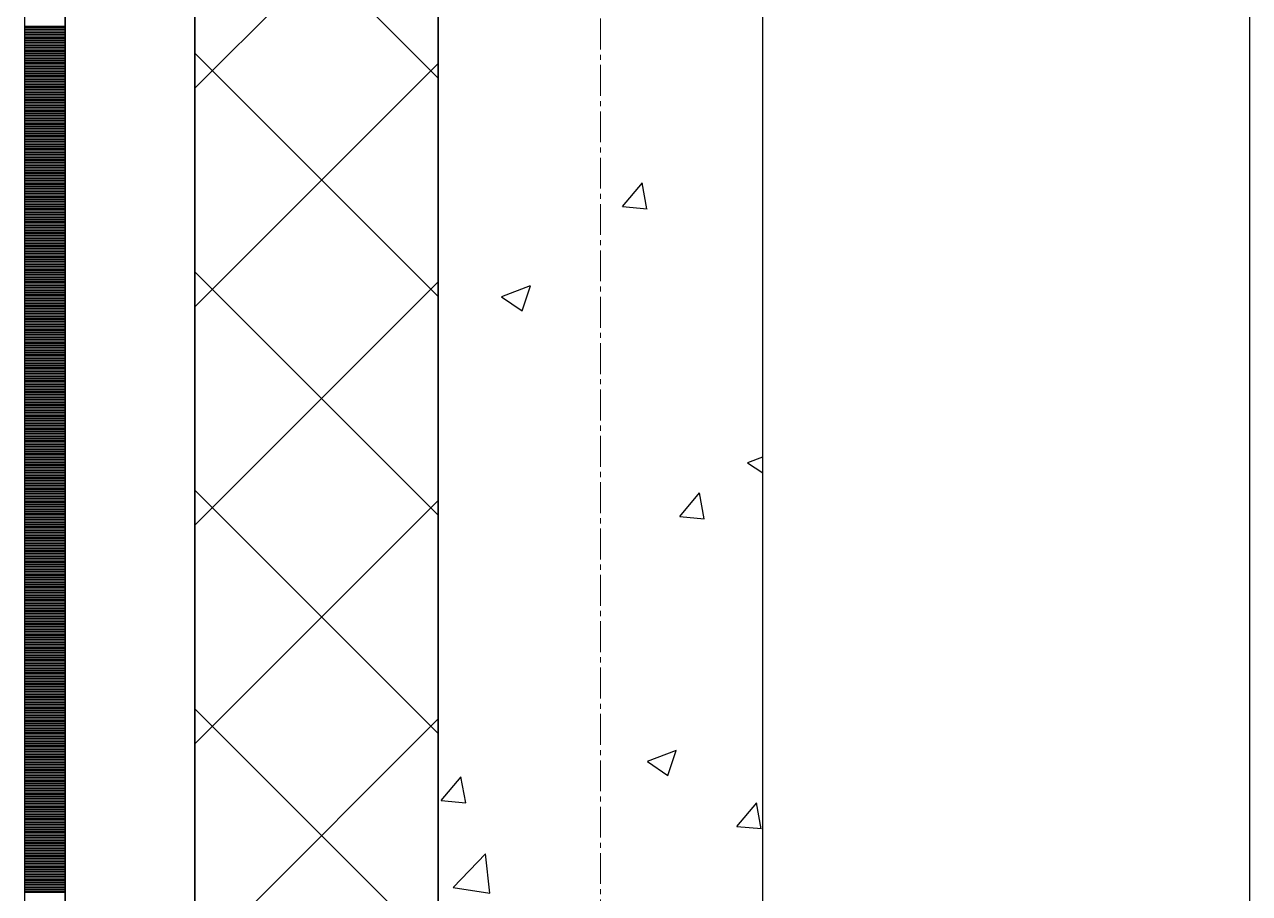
# Model space of a CAD drawing. Header units: millimetres. Extents: x 538266 to 1167394, y 114608 to 637157.
# Drawn here: x 1046079 to 1046834, y 573247 to 573782 of the extents above; entities that cross this region are included whole.
import ezdxf

# ---------------------------------------------------------------- set-up
doc = ezdxf.new("R2010")
doc.units = ezdxf.units.MM
doc.linetypes.add('CENTER2', pattern=[28.575, 19.05, -3.175, 3.175, -3.175])
doc.linetypes.add('DASHED', pattern=[19.05, 12.7, -6.35])
for name, color, linetype, lineweight in [('0) шт стен 3 эт', 150, 'Continuous', 60), ('АР_Стены ПЕНОблок', 52, 'Continuous', 20), ('АР_Тонкая', 254, 'Continuous', 5), ('АР_Утеплитель', 31, 'Continuous', 0), ('АР_Штриховка', 8, 'Continuous', 0)]:
    doc.layers.add(name, color=color, linetype=linetype, lineweight=lineweight)
doc.layers.add('АР_Делит', color=120, linetype='Continuous', lineweight=0, plot=False)
doc.layers.add('КР_Балки-0.5', color=60, linetype='Continuous', lineweight=50, plot=False)
doc.layers.add('РД_Оси_100', color=7, linetype='Continuous', lineweight=0, true_color=0x525252)

# ---------------------------------------------------------------- blocks, each defined once
blk = doc.blocks.new('СОШ_2200_АР_ОСИ_М100_28.05.24')
at = {"layer": 'АР_Делит', "color": 251, "linetype": 'DASHED', "true_color": 0x636466}
blk.add_lwpolyline([(114955, 135155), (114955, -355), (93595.036, -355), (93595.036, 13855), (94145, 13855), (94145, 68320), (66055, 68320), (66055, 13857.73), (83455, 13857.73), (83455, -355), (45245, -355), (45245, 13145), (44695, 13145), (44695, 26755), (45245, 26755), (45245, 68320), (20455, 68320), (20455, 26755), (27955, 26755), (27955, 13145), (-355, 13145), (-355, 100855)], dxfattribs=at)
at = {"layer": 'РД_Оси_100', "color": 251, "linetype": 'CENTER2', "true_color": 0x636466}
blk.add_line((0, -6155), (0, 139938.679), dxfattribs=at)
blk = doc.blocks.new('3_этаж1')
at = {"layer": 'АР_Стены ПЕНОблок', "color": 18, "linetype": 'Continuous', "lineweight": 25, "true_color": 0x000000}
for p, q in [((684283.57, 587568.74), (684283.57, 511368.74)), ((684483.57, 511368.74), (684483.57, 587568.74))]:
    blk.add_line(p, q, dxfattribs=at)
at = {"layer": 'АР_Тонкая', "color": 18, "linetype": 'Continuous', "lineweight": 25, "true_color": 0x000000}
for p, q in [((684028.57, 587568.74), (684028.57, 511368.74)), ((684053.57, 587568.74), (684053.57, 511368.74)), ((684053.57, 511368.74), (684053.57, 587568.74)), ((684133.57, 511368.74), (684133.57, 587568.74))]:
    blk.add_line(p, q, dxfattribs=at)
at = {"layer": 'АР_Утеплитель', "color": 18, "linetype": 'Continuous', "lineweight": 25, "true_color": 0x000000}
for p, q in [((684133.57, 587568.74), (684133.57, 511368.74)), ((684283.57, 511368.74), (684283.57, 587568.74))]:
    blk.add_line(p, q, dxfattribs=at)
at = {"layer": 'АР_Штриховка', "color": 18, "linetype": 'Continuous', "lineweight": 25, "true_color": 0x000000}
for p, q in [((684283.57, 573749.43), (684133.57, 573899.43)), ((684133.57, 573743.15), (684283.57, 573893.15)), ((684028.57, 573781.49), (684053.57, 573781.49)), ((684028.57, 573780.49), (684053.57, 573780.49)), ((684028.57, 573779.49), (684053.57, 573779.49)), ((684028.57, 573778.49), (684053.57, 573778.49)), ((684028.57, 573777.49), (684053.57, 573777.49)), ((684028.57, 573776.49), (684053.57, 573776.49)), ((684028.57, 573775.49), (684053.57, 573775.49)), ((684028.57, 573774.49), (684053.57, 573774.49)), ((684028.57, 573773.49), (684053.57, 573773.49)), ((684028.57, 573772.49), (684053.57, 573772.49)), ((684028.57, 573771.49), (684053.57, 573771.49)), ((684028.57, 573770.49), (684053.57, 573770.49)), ((684028.57, 573769.49), (684053.57, 573769.49)), ((684028.57, 573768.49), (684053.57, 573768.49)), ((684028.57, 573767.49), (684053.57, 573767.49)), ((684028.57, 573766.49), (684053.57, 573766.49)), ((684028.57, 573765.49), (684053.57, 573765.49)), ((684028.57, 573764.49), (684053.57, 573764.49)), ((684028.57, 573763.49), (684053.57, 573763.49)), ((684283.57, 573614.73), (684133.57, 573764.73)), ((684028.57, 573762.49), (684053.57, 573762.49)), ((684028.57, 573761.49), (684053.57, 573761.49)), ((684028.57, 573760.49), (684053.57, 573760.49)), ((684028.57, 573759.49), (684053.57, 573759.49)), ((684028.57, 573758.49), (684053.57, 573758.49)), ((684028.57, 573757.49), (684053.57, 573757.49)), ((684028.57, 573756.49), (684053.57, 573756.49)), ((684028.57, 573755.49), (684053.57, 573755.49)), ((684133.57, 573608.44), (684283.57, 573758.44)), ((684028.57, 573754.49), (684053.57, 573754.49)), ((684028.57, 573753.49), (684053.57, 573753.49)), ((684028.57, 573752.49), (684053.57, 573752.49)), ((684028.57, 573751.49), (684053.57, 573751.49)), ((684028.57, 573750.49), (684053.57, 573750.49)), ((684028.57, 573749.49), (684053.57, 573749.49)), ((684028.57, 573748.49), (684053.57, 573748.49)), ((684028.57, 573747.49), (684053.57, 573747.49)), ((684028.57, 573746.49), (684053.57, 573746.49)), ((684028.57, 573745.49), (684053.57, 573745.49)), ((684028.57, 573744.49), (684053.57, 573744.49)), ((684028.57, 573743.49), (684053.57, 573743.49)), ((684028.57, 573742.49), (684053.57, 573742.49)), ((684028.57, 573741.49), (684053.57, 573741.49)), ((684028.57, 573740.49), (684053.57, 573740.49)), ((684028.57, 573739.49), (684053.57, 573739.49)), ((684028.57, 573738.49), (684053.57, 573738.49)), ((684028.57, 573737.49), (684053.57, 573737.49)), ((684028.57, 573736.49), (684053.57, 573736.49)), ((684028.57, 573735.49), (684053.57, 573735.49)), ((684028.57, 573734.49), (684053.57, 573734.49)), ((684028.57, 573733.49), (684053.57, 573733.49)), ((684028.57, 573732.49), (684053.57, 573732.49)), ((684028.57, 573731.49), (684053.57, 573731.49)), ((684028.57, 573730.49), (684053.57, 573730.49)), ((684028.57, 573729.49), (684053.57, 573729.49)), ((684028.57, 573728.49), (684053.57, 573728.49)), ((684028.57, 573727.49), (684053.57, 573727.49)), ((684028.57, 573726.49), (684053.57, 573726.49)), ((684028.57, 573725.49), (684053.57, 573725.49)), ((684028.57, 573724.49), (684053.57, 573724.49)), ((684028.57, 573723.49), (684053.57, 573723.49)), ((684028.57, 573722.49), (684053.57, 573722.49)), ((684028.57, 573721.49), (684053.57, 573721.49)), ((684028.57, 573720.49), (684053.57, 573720.49)), ((684028.57, 573719.49), (684053.57, 573719.49)), ((684028.57, 573718.49), (684053.57, 573718.49)), ((684028.57, 573717.49), (684053.57, 573717.49)), ((684028.57, 573716.49), (684053.57, 573716.49)), ((684028.57, 573715.49), (684053.57, 573715.49)), ((684028.57, 573714.49), (684053.57, 573714.49)), ((684028.57, 573713.49), (684053.57, 573713.49)), ((684028.57, 573712.49), (684053.57, 573712.49)), ((684028.57, 573711.49), (684053.57, 573711.49)), ((684028.57, 573710.49), (684053.57, 573710.49)), ((684028.57, 573709.49), (684053.57, 573709.49)), ((684028.57, 573708.49), (684053.57, 573708.49)), ((684028.57, 573707.49), (684053.57, 573707.49)), ((684028.57, 573706.49), (684053.57, 573706.49)), ((684028.57, 573705.49), (684053.57, 573705.49)), ((684028.57, 573704.49), (684053.57, 573704.49)), ((684028.57, 573703.49), (684053.57, 573703.49)), ((684028.57, 573702.49), (684053.57, 573702.49)), ((684028.57, 573701.49), (684053.57, 573701.49)), ((684028.57, 573700.49), (684053.57, 573700.49)), ((684028.57, 573699.49), (684053.57, 573699.49)), ((684028.57, 573698.49), (684053.57, 573698.49)), ((684028.57, 573697.49), (684053.57, 573697.49)), ((684028.57, 573696.49), (684053.57, 573696.49)), ((684028.57, 573695.49), (684053.57, 573695.49)), ((684028.57, 573694.49), (684053.57, 573694.49)), ((684028.57, 573693.49), (684053.57, 573693.49)), ((684028.57, 573692.49), (684053.57, 573692.49)), ((684028.57, 573691.49), (684053.57, 573691.49)), ((684028.57, 573690.49), (684053.57, 573690.49)), ((684028.57, 573689.49), (684053.57, 573689.49)), ((684028.57, 573688.49), (684053.57, 573688.49)), ((684028.57, 573687.49), (684053.57, 573687.49)), ((684028.57, 573686.49), (684053.57, 573686.49)), ((684028.57, 573685.49), (684053.57, 573685.49)), ((684028.57, 573684.49), (684053.57, 573684.49)), ((684028.57, 573683.49), (684053.57, 573683.49)), ((684028.57, 573682.49), (684053.57, 573682.49)), ((684028.57, 573681.49), (684053.57, 573681.49)), ((684028.57, 573680.49), (684053.57, 573680.49)), ((684397.14, 573670.19), (684409.38, 573684.79)), ((684412.22, 573668.83), (684409.28, 573684.76)), ((684028.57, 573679.49), (684053.57, 573679.49)), ((684028.57, 573678.49), (684053.57, 573678.49)), ((684028.57, 573677.49), (684053.57, 573677.49)), ((684028.57, 573676.49), (684053.57, 573676.49)), ((684028.57, 573675.49), (684053.57, 573675.49)), ((684028.57, 573674.49), (684053.57, 573674.49)), ((684028.57, 573673.49), (684053.57, 573673.49)), ((684028.57, 573672.49), (684053.57, 573672.49)), ((684028.57, 573671.49), (684053.57, 573671.49)), ((684028.57, 573670.49), (684053.57, 573670.49)), ((684028.57, 573669.49), (684053.57, 573669.49)), ((684028.57, 573668.49), (684053.57, 573668.49)), ((684028.57, 573667.49), (684053.57, 573667.49)), ((684028.57, 573666.49), (684053.57, 573666.49)), ((684028.57, 573665.49), (684053.57, 573665.49)), ((684397.14, 573670.18), (684412.32, 573668.85)), ((684028.57, 573664.49), (684053.57, 573664.49)), ((684028.57, 573663.49), (684053.57, 573663.49)), ((684028.57, 573662.49), (684053.57, 573662.49)), ((684028.57, 573661.49), (684053.57, 573661.49)), ((684028.57, 573660.49), (684053.57, 573660.49)), ((684028.57, 573659.49), (684053.57, 573659.49)), ((684028.57, 573658.49), (684053.57, 573658.49)), ((684028.57, 573657.49), (684053.57, 573657.49)), ((684028.57, 573656.49), (684053.57, 573656.49)), ((684028.57, 573655.49), (684053.57, 573655.49)), ((684028.57, 573654.49), (684053.57, 573654.49)), ((684028.57, 573653.49), (684053.57, 573653.49)), ((684028.57, 573652.49), (684053.57, 573652.49)), ((684028.57, 573651.49), (684053.57, 573651.49)), ((684028.57, 573650.49), (684053.57, 573650.49)), ((684028.57, 573649.49), (684053.57, 573649.49)), ((684028.57, 573648.49), (684053.57, 573648.49)), ((684028.57, 573647.49), (684053.57, 573647.49)), ((684028.57, 573646.49), (684053.57, 573646.49)), ((684028.57, 573645.49), (684053.57, 573645.49)), ((684028.57, 573644.49), (684053.57, 573644.49)), ((684028.57, 573643.49), (684053.57, 573643.49)), ((684028.57, 573642.49), (684053.57, 573642.49)), ((684028.57, 573641.49), (684053.57, 573641.49)), ((684028.57, 573640.49), (684053.57, 573640.49)), ((684028.57, 573639.49), (684053.57, 573639.49)), ((684028.57, 573638.49), (684053.57, 573638.49)), ((684028.57, 573637.49), (684053.57, 573637.49)), ((684028.57, 573636.49), (684053.57, 573636.49)), ((684028.57, 573635.49), (684053.57, 573635.49)), ((684028.57, 573634.49), (684053.57, 573634.49)), ((684028.57, 573633.49), (684053.57, 573633.49)), ((684028.57, 573632.49), (684053.57, 573632.49)), ((684028.57, 573631.49), (684053.57, 573631.49)), ((684028.57, 573630.49), (684053.57, 573630.49)), ((684028.57, 573629.49), (684053.57, 573629.49)), ((684028.57, 573628.49), (684053.57, 573628.49)), ((684028.57, 573627.49), (684053.57, 573627.49)), ((684283.57, 573480.03), (684133.57, 573630.03)), ((684028.57, 573626.49), (684053.57, 573626.49)), ((684028.57, 573625.49), (684053.57, 573625.49)), ((684028.57, 573624.49), (684053.57, 573624.49)), ((684028.57, 573623.49), (684053.57, 573623.49)), ((684028.57, 573622.49), (684053.57, 573622.49)), ((684028.57, 573621.49), (684053.57, 573621.49)), ((684028.57, 573620.49), (684053.57, 573620.49)), ((684028.57, 573619.49), (684053.57, 573619.49)), ((684133.57, 573473.74), (684283.57, 573623.74)), ((684322.74, 573614.73), (684340.53, 573621.55)), ((684335.29, 573605.98), (684340.44, 573621.33)), ((684028.57, 573618.49), (684053.57, 573618.49)), ((684028.57, 573617.49), (684053.57, 573617.49)), ((684028.57, 573616.49), (684053.57, 573616.49)), ((684028.57, 573615.49), (684053.57, 573615.49)), ((684028.57, 573614.49), (684053.57, 573614.49)), ((684028.57, 573613.49), (684053.57, 573613.49)), ((684028.57, 573612.49), (684053.57, 573612.49)), ((684322.65, 573614.51), (684335.28, 573605.99)), ((684028.57, 573611.49), (684053.57, 573611.49)), ((684028.57, 573610.49), (684053.57, 573610.49)), ((684028.57, 573609.49), (684053.57, 573609.49)), ((684028.57, 573608.49), (684053.57, 573608.49)), ((684028.57, 573607.49), (684053.57, 573607.49)), ((684028.57, 573606.49), (684053.57, 573606.49)), ((684028.57, 573605.49), (684053.57, 573605.49)), ((684028.57, 573604.49), (684053.57, 573604.49)), ((684028.57, 573603.49), (684053.57, 573603.49)), ((684028.57, 573602.49), (684053.57, 573602.49)), ((684028.57, 573601.49), (684053.57, 573601.49)), ((684028.57, 573600.49), (684053.57, 573600.49)), ((684028.57, 573599.49), (684053.57, 573599.49)), ((684028.57, 573598.49), (684053.57, 573598.49)), ((684028.57, 573597.49), (684053.57, 573597.49)), ((684028.57, 573596.49), (684053.57, 573596.49)), ((684028.57, 573595.49), (684053.57, 573595.49)), ((684028.57, 573594.49), (684053.57, 573594.49)), ((684028.57, 573593.49), (684053.57, 573593.49)), ((684028.57, 573592.49), (684053.57, 573592.49)), ((684028.57, 573591.49), (684053.57, 573591.49)), ((684028.57, 573590.49), (684053.57, 573590.49)), ((684028.57, 573589.49), (684053.57, 573589.49)), ((684028.57, 573588.49), (684053.57, 573588.49)), ((684028.57, 573587.49), (684053.57, 573587.49)), ((684028.57, 573586.49), (684053.57, 573586.49)), ((684028.57, 573585.49), (684053.57, 573585.49)), ((684028.57, 573584.49), (684053.57, 573584.49)), ((684028.57, 573583.49), (684053.57, 573583.49)), ((684028.57, 573582.49), (684053.57, 573582.49)), ((684028.57, 573581.49), (684053.57, 573581.49)), ((684028.57, 573580.49), (684053.57, 573580.49)), ((684028.57, 573579.49), (684053.57, 573579.49)), ((684028.57, 573578.49), (684053.57, 573578.49)), ((684028.57, 573577.49), (684053.57, 573577.49)), ((684028.57, 573576.49), (684053.57, 573576.49)), ((684028.57, 573575.49), (684053.57, 573575.49)), ((684028.57, 573574.49), (684053.57, 573574.49)), ((684028.57, 573573.49), (684053.57, 573573.49)), ((684028.57, 573572.49), (684053.57, 573572.49)), ((684028.57, 573571.49), (684053.57, 573571.49)), ((684028.57, 573570.49), (684053.57, 573570.49)), ((684028.57, 573569.49), (684053.57, 573569.49)), ((684028.57, 573568.49), (684053.57, 573568.49)), ((684028.57, 573567.49), (684053.57, 573567.49)), ((684028.57, 573566.49), (684053.57, 573566.49)), ((684028.57, 573565.49), (684053.57, 573565.49)), ((684028.57, 573564.49), (684053.57, 573564.49)), ((684028.57, 573563.49), (684053.57, 573563.49)), ((684028.57, 573562.49), (684053.57, 573562.49)), ((684028.57, 573561.49), (684053.57, 573561.49)), ((684028.57, 573560.49), (684053.57, 573560.49)), ((684028.57, 573559.49), (684053.57, 573559.49)), ((684028.57, 573558.49), (684053.57, 573558.49)), ((684028.57, 573557.49), (684053.57, 573557.49)), ((684028.57, 573556.49), (684053.57, 573556.49)), ((684028.57, 573555.49), (684053.57, 573555.49)), ((684028.57, 573554.49), (684053.57, 573554.49)), ((684028.57, 573553.49), (684053.57, 573553.49)), ((684028.57, 573552.49), (684053.57, 573552.49)), ((684028.57, 573551.49), (684053.57, 573551.49)), ((684028.57, 573550.49), (684053.57, 573550.49)), ((684028.57, 573549.49), (684053.57, 573549.49)), ((684028.57, 573548.49), (684053.57, 573548.49)), ((684028.57, 573547.49), (684053.57, 573547.49)), ((684028.57, 573546.49), (684053.57, 573546.49)), ((684028.57, 573545.49), (684053.57, 573545.49)), ((684028.57, 573544.49), (684053.57, 573544.49)), ((684028.57, 573543.49), (684053.57, 573543.49)), ((684028.57, 573542.49), (684053.57, 573542.49)), ((684028.57, 573541.49), (684053.57, 573541.49)), ((684028.57, 573540.49), (684053.57, 573540.49)), ((684028.57, 573539.49), (684053.57, 573539.49)), ((684028.57, 573538.49), (684053.57, 573538.49)), ((684028.57, 573537.49), (684053.57, 573537.49)), ((684028.57, 573536.49), (684053.57, 573536.49)), ((684028.57, 573535.49), (684053.57, 573535.49)), ((684028.57, 573534.49), (684053.57, 573534.49)), ((684028.57, 573533.49), (684053.57, 573533.49)), ((684028.57, 573532.49), (684053.57, 573532.49)), ((684028.57, 573531.49), (684053.57, 573531.49)), ((684028.57, 573530.49), (684053.57, 573530.49)), ((684028.57, 573529.49), (684053.57, 573529.49)), ((684028.57, 573528.49), (684053.57, 573528.49)), ((684028.57, 573527.49), (684053.57, 573527.49)), ((684028.57, 573526.49), (684053.57, 573526.49)), ((684028.57, 573525.49), (684053.57, 573525.49)), ((684028.57, 573524.49), (684053.57, 573524.49)), ((684028.57, 573523.49), (684053.57, 573523.49)), ((684028.57, 573522.49), (684053.57, 573522.49)), ((684028.57, 573521.49), (684053.57, 573521.49)), ((684028.57, 573520.49), (684053.57, 573520.49)), ((684028.57, 573519.49), (684053.57, 573519.49)), ((684028.57, 573518.49), (684053.57, 573518.49)), ((684028.57, 573517.49), (684053.57, 573517.49)), ((684028.57, 573516.49), (684053.57, 573516.49)), ((684028.57, 573515.49), (684053.57, 573515.49)), ((684028.57, 573514.49), (684053.57, 573514.49)), ((684474.36, 573512.46), (684483.57, 573516)), ((684028.57, 573513.49), (684053.57, 573513.49)), ((684028.57, 573512.49), (684053.57, 573512.49)), ((684028.57, 573511.49), (684053.57, 573511.49)), ((684028.57, 573510.49), (684053.57, 573510.49)), ((684028.57, 573509.49), (684053.57, 573509.49)), ((684028.57, 573508.49), (684053.57, 573508.49)), ((684028.57, 573507.49), (684053.57, 573507.49)), ((684028.57, 573506.49), (684053.57, 573506.49)), ((684474.26, 573512.24), (684483.57, 573505.96)), ((684028.57, 573505.49), (684053.57, 573505.49)), ((684028.57, 573504.49), (684053.57, 573504.49)), ((684028.57, 573503.49), (684053.57, 573503.49)), ((684028.57, 573502.49), (684053.57, 573502.49)), ((684028.57, 573501.49), (684053.57, 573501.49)), ((684028.57, 573500.49), (684053.57, 573500.49)), ((684028.57, 573499.49), (684053.57, 573499.49)), ((684028.57, 573498.49), (684053.57, 573498.49)), ((684028.57, 573497.49), (684053.57, 573497.49)), ((684028.57, 573496.49), (684053.57, 573496.49)), ((684028.57, 573495.49), (684053.57, 573495.49)), ((684028.57, 573494.49), (684053.57, 573494.49)), ((684028.57, 573493.49), (684053.57, 573493.49)), ((684028.57, 573492.49), (684053.57, 573492.49)), ((684028.57, 573491.49), (684053.57, 573491.49)), ((684283.57, 573345.32), (684133.57, 573495.32)), ((684432.38, 573479.14), (684444.63, 573493.73)), ((684447.46, 573477.78), (684444.52, 573493.7)), ((684028.57, 573490.49), (684053.57, 573490.49)), ((684028.57, 573489.49), (684053.57, 573489.49)), ((684028.57, 573488.49), (684053.57, 573488.49)), ((684028.57, 573487.49), (684053.57, 573487.49)), ((684028.57, 573486.49), (684053.57, 573486.49)), ((684028.57, 573485.49), (684053.57, 573485.49)), ((684028.57, 573484.49), (684053.57, 573484.49)), ((684028.57, 573483.49), (684053.57, 573483.49)), ((684133.57, 573339.04), (684283.57, 573489.04)), ((684028.57, 573482.49), (684053.57, 573482.49)), ((684028.57, 573481.49), (684053.57, 573481.49)), ((684028.57, 573480.49), (684053.57, 573480.49)), ((684028.57, 573479.49), (684053.57, 573479.49)), ((684028.57, 573478.49), (684053.57, 573478.49)), ((684028.57, 573477.49), (684053.57, 573477.49)), ((684028.57, 573476.49), (684053.57, 573476.49)), ((684432.38, 573479.13), (684447.56, 573477.8)), ((684028.57, 573475.49), (684053.57, 573475.49)), ((684028.57, 573474.49), (684053.57, 573474.49)), ((684028.57, 573473.49), (684053.57, 573473.49)), ((684028.57, 573472.49), (684053.57, 573472.49)), ((684028.57, 573471.49), (684053.57, 573471.49)), ((684028.57, 573470.49), (684053.57, 573470.49)), ((684028.57, 573469.49), (684053.57, 573469.49)), ((684028.57, 573468.49), (684053.57, 573468.49)), ((684028.57, 573467.49), (684053.57, 573467.49)), ((684028.57, 573466.49), (684053.57, 573466.49)), ((684028.57, 573465.49), (684053.57, 573465.49)), ((684028.57, 573464.49), (684053.57, 573464.49)), ((684028.57, 573463.49), (684053.57, 573463.49)), ((684028.57, 573462.49), (684053.57, 573462.49)), ((684028.57, 573461.49), (684053.57, 573461.49)), ((684028.57, 573460.49), (684053.57, 573460.49)), ((684028.57, 573459.49), (684053.57, 573459.49)), ((684028.57, 573458.49), (684053.57, 573458.49)), ((684028.57, 573457.49), (684053.57, 573457.49)), ((684028.57, 573456.49), (684053.57, 573456.49)), ((684028.57, 573455.49), (684053.57, 573455.49)), ((684028.57, 573454.49), (684053.57, 573454.49)), ((684028.57, 573453.49), (684053.57, 573453.49)), ((684028.57, 573452.49), (684053.57, 573452.49)), ((684028.57, 573451.49), (684053.57, 573451.49)), ((684028.57, 573450.49), (684053.57, 573450.49)), ((684028.57, 573449.49), (684053.57, 573449.49)), ((684028.57, 573448.49), (684053.57, 573448.49)), ((684028.57, 573447.49), (684053.57, 573447.49)), ((684028.57, 573446.49), (684053.57, 573446.49)), ((684028.57, 573445.49), (684053.57, 573445.49)), ((684028.57, 573444.49), (684053.57, 573444.49)), ((684028.57, 573443.49), (684053.57, 573443.49)), ((684028.57, 573442.49), (684053.57, 573442.49)), ((684028.57, 573441.49), (684053.57, 573441.49)), ((684028.57, 573440.49), (684053.57, 573440.49)), ((684028.57, 573439.49), (684053.57, 573439.49)), ((684028.57, 573438.49), (684053.57, 573438.49)), ((684028.57, 573437.49), (684053.57, 573437.49)), ((684028.57, 573436.49), (684053.57, 573436.49)), ((684028.57, 573435.49), (684053.57, 573435.49)), ((684028.57, 573434.49), (684053.57, 573434.49)), ((684028.57, 573433.49), (684053.57, 573433.49)), ((684028.57, 573432.49), (684053.57, 573432.49)), ((684028.57, 573431.49), (684053.57, 573431.49)), ((684028.57, 573430.49), (684053.57, 573430.49)), ((684028.57, 573429.49), (684053.57, 573429.49)), ((684028.57, 573428.49), (684053.57, 573428.49)), ((684028.57, 573427.49), (684053.57, 573427.49)), ((684028.57, 573426.49), (684053.57, 573426.49)), ((684028.57, 573425.49), (684053.57, 573425.49)), ((684028.57, 573424.49), (684053.57, 573424.49)), ((684028.57, 573423.49), (684053.57, 573423.49)), ((684028.57, 573422.49), (684053.57, 573422.49)), ((684028.57, 573421.49), (684053.57, 573421.49)), ((684028.57, 573420.49), (684053.57, 573420.49)), ((684028.57, 573419.49), (684053.57, 573419.49)), ((684028.57, 573418.49), (684053.57, 573418.49)), ((684028.57, 573417.49), (684053.57, 573417.49)), ((684028.57, 573416.49), (684053.57, 573416.49)), ((684028.57, 573415.49), (684053.57, 573415.49)), ((684028.57, 573414.49), (684053.57, 573414.49)), ((684028.57, 573413.49), (684053.57, 573413.49)), ((684028.57, 573412.49), (684053.57, 573412.49)), ((684028.57, 573411.49), (684053.57, 573411.49)), ((684028.57, 573410.49), (684053.57, 573410.49)), ((684028.57, 573409.49), (684053.57, 573409.49)), ((684028.57, 573408.49), (684053.57, 573408.49)), ((684028.57, 573407.49), (684053.57, 573407.49)), ((684028.57, 573406.49), (684053.57, 573406.49)), ((684028.57, 573405.49), (684053.57, 573405.49)), ((684028.57, 573404.49), (684053.57, 573404.49)), ((684028.57, 573403.49), (684053.57, 573403.49)), ((684028.57, 573402.49), (684053.57, 573402.49)), ((684028.57, 573401.49), (684053.57, 573401.49)), ((684028.57, 573400.49), (684053.57, 573400.49)), ((684028.57, 573399.49), (684053.57, 573399.49)), ((684028.57, 573398.49), (684053.57, 573398.49)), ((684028.57, 573397.49), (684053.57, 573397.49)), ((684028.57, 573396.49), (684053.57, 573396.49)), ((684028.57, 573395.49), (684053.57, 573395.49)), ((684028.57, 573394.49), (684053.57, 573394.49)), ((684028.57, 573393.49), (684053.57, 573393.49)), ((684028.57, 573392.49), (684053.57, 573392.49)), ((684028.57, 573391.49), (684053.57, 573391.49)), ((684028.57, 573390.49), (684053.57, 573390.49)), ((684028.57, 573389.49), (684053.57, 573389.49)), ((684028.57, 573388.49), (684053.57, 573388.49)), ((684028.57, 573387.49), (684053.57, 573387.49)), ((684028.57, 573386.49), (684053.57, 573386.49)), ((684028.57, 573385.49), (684053.57, 573385.49)), ((684028.57, 573384.49), (684053.57, 573384.49)), ((684028.57, 573383.49), (684053.57, 573383.49)), ((684028.57, 573382.49), (684053.57, 573382.49)), ((684028.57, 573381.49), (684053.57, 573381.49)), ((684028.57, 573380.49), (684053.57, 573380.49)), ((684028.57, 573379.49), (684053.57, 573379.49)), ((684028.57, 573378.49), (684053.57, 573378.49)), ((684028.57, 573377.49), (684053.57, 573377.49)), ((684028.57, 573376.49), (684053.57, 573376.49)), ((684028.57, 573375.49), (684053.57, 573375.49)), ((684028.57, 573374.49), (684053.57, 573374.49)), ((684028.57, 573373.49), (684053.57, 573373.49)), ((684028.57, 573372.49), (684053.57, 573372.49)), ((684028.57, 573371.49), (684053.57, 573371.49)), ((684028.57, 573370.49), (684053.57, 573370.49)), ((684028.57, 573369.49), (684053.57, 573369.49)), ((684028.57, 573368.49), (684053.57, 573368.49)), ((684028.57, 573367.49), (684053.57, 573367.49)), ((684028.57, 573366.49), (684053.57, 573366.49)), ((684028.57, 573365.49), (684053.57, 573365.49)), ((684028.57, 573364.49), (684053.57, 573364.49)), ((684028.57, 573363.49), (684053.57, 573363.49)), ((684028.57, 573362.49), (684053.57, 573362.49)), ((684028.57, 573361.49), (684053.57, 573361.49)), ((684028.57, 573360.49), (684053.57, 573360.49)), ((684028.57, 573359.49), (684053.57, 573359.49)), ((684028.57, 573358.49), (684053.57, 573358.49)), ((684028.57, 573357.49), (684053.57, 573357.49)), ((684028.57, 573356.49), (684053.57, 573356.49)), ((684028.57, 573355.49), (684053.57, 573355.49)), ((684283.57, 573210.62), (684133.57, 573360.62)), ((684028.57, 573354.49), (684053.57, 573354.49)), ((684028.57, 573353.49), (684053.57, 573353.49)), ((684028.57, 573352.49), (684053.57, 573352.49)), ((684028.57, 573351.49), (684053.57, 573351.49)), ((684028.57, 573350.49), (684053.57, 573350.49)), ((684028.57, 573349.49), (684053.57, 573349.49)), ((684028.57, 573348.49), (684053.57, 573348.49)), ((684133.57, 573204.33), (684283.57, 573354.33)), ((684028.57, 573347.49), (684053.57, 573347.49)), ((684028.57, 573346.49), (684053.57, 573346.49)), ((684028.57, 573345.49), (684053.57, 573345.49)), ((684028.57, 573344.49), (684053.57, 573344.49)), ((684028.57, 573343.49), (684053.57, 573343.49)), ((684028.57, 573342.49), (684053.57, 573342.49)), ((684028.57, 573341.49), (684053.57, 573341.49)), ((684028.57, 573340.49), (684053.57, 573340.49)), ((684028.57, 573339.49), (684053.57, 573339.49)), ((684028.57, 573338.49), (684053.57, 573338.49)), ((684028.57, 573337.49), (684053.57, 573337.49)), ((684028.57, 573336.49), (684053.57, 573336.49)), ((684028.57, 573335.49), (684053.57, 573335.49)), ((684028.57, 573334.49), (684053.57, 573334.49)), ((684028.57, 573333.49), (684053.57, 573333.49)), ((684028.57, 573332.49), (684053.57, 573332.49)), ((684412.56, 573328.27), (684430.34, 573335.1)), ((684425.1, 573319.53), (684430.25, 573334.88)), ((684028.57, 573331.49), (684053.57, 573331.49)), ((684028.57, 573330.49), (684053.57, 573330.49)), ((684028.57, 573329.49), (684053.57, 573329.49)), ((684028.57, 573328.49), (684053.57, 573328.49)), ((684028.57, 573327.49), (684053.57, 573327.49)), ((684028.57, 573326.49), (684053.57, 573326.49)), ((684028.57, 573325.49), (684053.57, 573325.49)), ((684412.46, 573328.06), (684425.09, 573319.53)), ((684028.57, 573324.49), (684053.57, 573324.49)), ((684028.57, 573323.49), (684053.57, 573323.49)), ((684028.57, 573322.49), (684053.57, 573322.49)), ((684028.57, 573321.49), (684053.57, 573321.49)), ((684028.57, 573320.49), (684053.57, 573320.49)), ((684028.57, 573319.49), (684053.57, 573319.49)), ((684028.57, 573318.49), (684053.57, 573318.49)), ((684028.57, 573317.49), (684053.57, 573317.49)), ((684285.44, 573304.02), (684297.69, 573318.61)), ((684300.52, 573302.66), (684297.58, 573318.58)), ((684028.57, 573316.49), (684053.57, 573316.49)), ((684028.57, 573315.49), (684053.57, 573315.49)), ((684028.57, 573314.49), (684053.57, 573314.49)), ((684028.57, 573313.49), (684053.57, 573313.49)), ((684028.57, 573312.49), (684053.57, 573312.49)), ((684028.57, 573311.49), (684053.57, 573311.49)), ((684028.57, 573310.49), (684053.57, 573310.49)), ((684028.57, 573309.49), (684053.57, 573309.49)), ((684028.57, 573308.49), (684053.57, 573308.49)), ((684028.57, 573307.49), (684053.57, 573307.49)), ((684028.57, 573306.49), (684053.57, 573306.49)), ((684028.57, 573305.49), (684053.57, 573305.49)), ((684028.57, 573304.49), (684053.57, 573304.49)), ((684028.57, 573303.49), (684053.57, 573303.49)), ((684028.57, 573302.49), (684053.57, 573302.49)), ((684285.44, 573304.01), (684300.62, 573302.68)), ((684467.63, 573288.08), (684479.87, 573302.67)), ((684482.7, 573286.72), (684479.76, 573302.64)), ((684028.57, 573301.49), (684053.57, 573301.49)), ((684028.57, 573300.49), (684053.57, 573300.49)), ((684028.57, 573299.49), (684053.57, 573299.49)), ((684028.57, 573298.49), (684053.57, 573298.49)), ((684028.57, 573297.49), (684053.57, 573297.49)), ((684028.57, 573296.49), (684053.57, 573296.49)), ((684028.57, 573295.49), (684053.57, 573295.49)), ((684028.57, 573294.49), (684053.57, 573294.49)), ((684028.57, 573293.49), (684053.57, 573293.49)), ((684028.57, 573292.49), (684053.57, 573292.49)), ((684028.57, 573291.49), (684053.57, 573291.49)), ((684028.57, 573290.49), (684053.57, 573290.49)), ((684028.57, 573289.49), (684053.57, 573289.49)), ((684028.57, 573288.49), (684053.57, 573288.49)), ((684028.57, 573287.49), (684053.57, 573287.49)), ((684467.62, 573288.07), (684482.81, 573286.74)), ((684028.57, 573286.49), (684053.57, 573286.49)), ((684028.57, 573285.49), (684053.57, 573285.49)), ((684028.57, 573284.49), (684053.57, 573284.49)), ((684028.57, 573283.49), (684053.57, 573283.49)), ((684028.57, 573282.49), (684053.57, 573282.49)), ((684028.57, 573281.49), (684053.57, 573281.49)), ((684028.57, 573280.49), (684053.57, 573280.49)), ((684028.57, 573279.49), (684053.57, 573279.49)), ((684028.57, 573278.49), (684053.57, 573278.49)), ((684028.57, 573277.49), (684053.57, 573277.49)), ((684028.57, 573276.49), (684053.57, 573276.49)), ((684028.57, 573275.49), (684053.57, 573275.49)), ((684028.57, 573274.49), (684053.57, 573274.49)), ((684028.57, 573273.49), (684053.57, 573273.49)), ((684028.57, 573272.49), (684053.57, 573272.49)), ((684028.57, 573271.49), (684053.57, 573271.49)), ((684028.57, 573270.49), (684053.57, 573270.49)), ((684028.57, 573269.49), (684053.57, 573269.49)), ((684028.57, 573268.49), (684053.57, 573268.49)), ((684028.57, 573267.49), (684053.57, 573267.49)), ((684028.57, 573266.49), (684053.57, 573266.49)), ((684028.57, 573265.49), (684053.57, 573265.49)), ((684292.87, 573250.53), (684312.66, 573271.15)), ((684315.46, 573247.02), (684312.65, 573271.15)), ((684028.57, 573264.49), (684053.57, 573264.49)), ((684028.57, 573263.49), (684053.57, 573263.49)), ((684028.57, 573262.49), (684053.57, 573262.49)), ((684028.57, 573261.49), (684053.57, 573261.49)), ((684028.57, 573260.49), (684053.57, 573260.49)), ((684028.57, 573259.49), (684053.57, 573259.49)), ((684028.57, 573258.49), (684053.57, 573258.49)), ((684028.57, 573257.49), (684053.57, 573257.49)), ((684028.57, 573256.49), (684053.57, 573256.49)), ((684028.57, 573255.49), (684053.57, 573255.49)), ((684028.57, 573254.49), (684053.57, 573254.49)), ((684028.57, 573253.49), (684053.57, 573253.49)), ((684028.57, 573252.49), (684053.57, 573252.49)), ((684028.57, 573251.49), (684053.57, 573251.49)), ((684028.57, 573250.49), (684053.57, 573250.49)), ((684028.57, 573249.49), (684053.57, 573249.49)), ((684292.87, 573250.54), (684315.46, 573247.04)), ((684028.57, 573248.49), (684053.57, 573248.49)), ((684028.57, 573247.49), (684053.57, 573247.49))]:
    blk.add_line(p, q, dxfattribs=at)
at = {"layer": 'КР_Балки-0.5', "color": 18, "lineweight": 25, "ltscale": 200, "true_color": 0x000000}
for p, q in [((684283.57, 561068.74), (684283.57, 587568.74)), ((684783.57, 587568.74), (684783.57, 561068.74))]:
    blk.add_line(p, q, dxfattribs=at)

msp = doc.modelspace()

# ---------------------------------------------------------------- block references
at = {"layer": '0) шт стен 3 эт', "color": 5, "lineweight": 25}
msp.add_blockref('3_этаж1', (362050.01, 0), dxfattribs=at)
at = {"layer": 'РД_Оси_100', "lineweight": 25}
msp.add_blockref('СОШ_2200_АР_ОСИ_М100_28.05.24', (1046433.58, 496768.74), dxfattribs=at)

doc.saveas('drawing.dxf')
